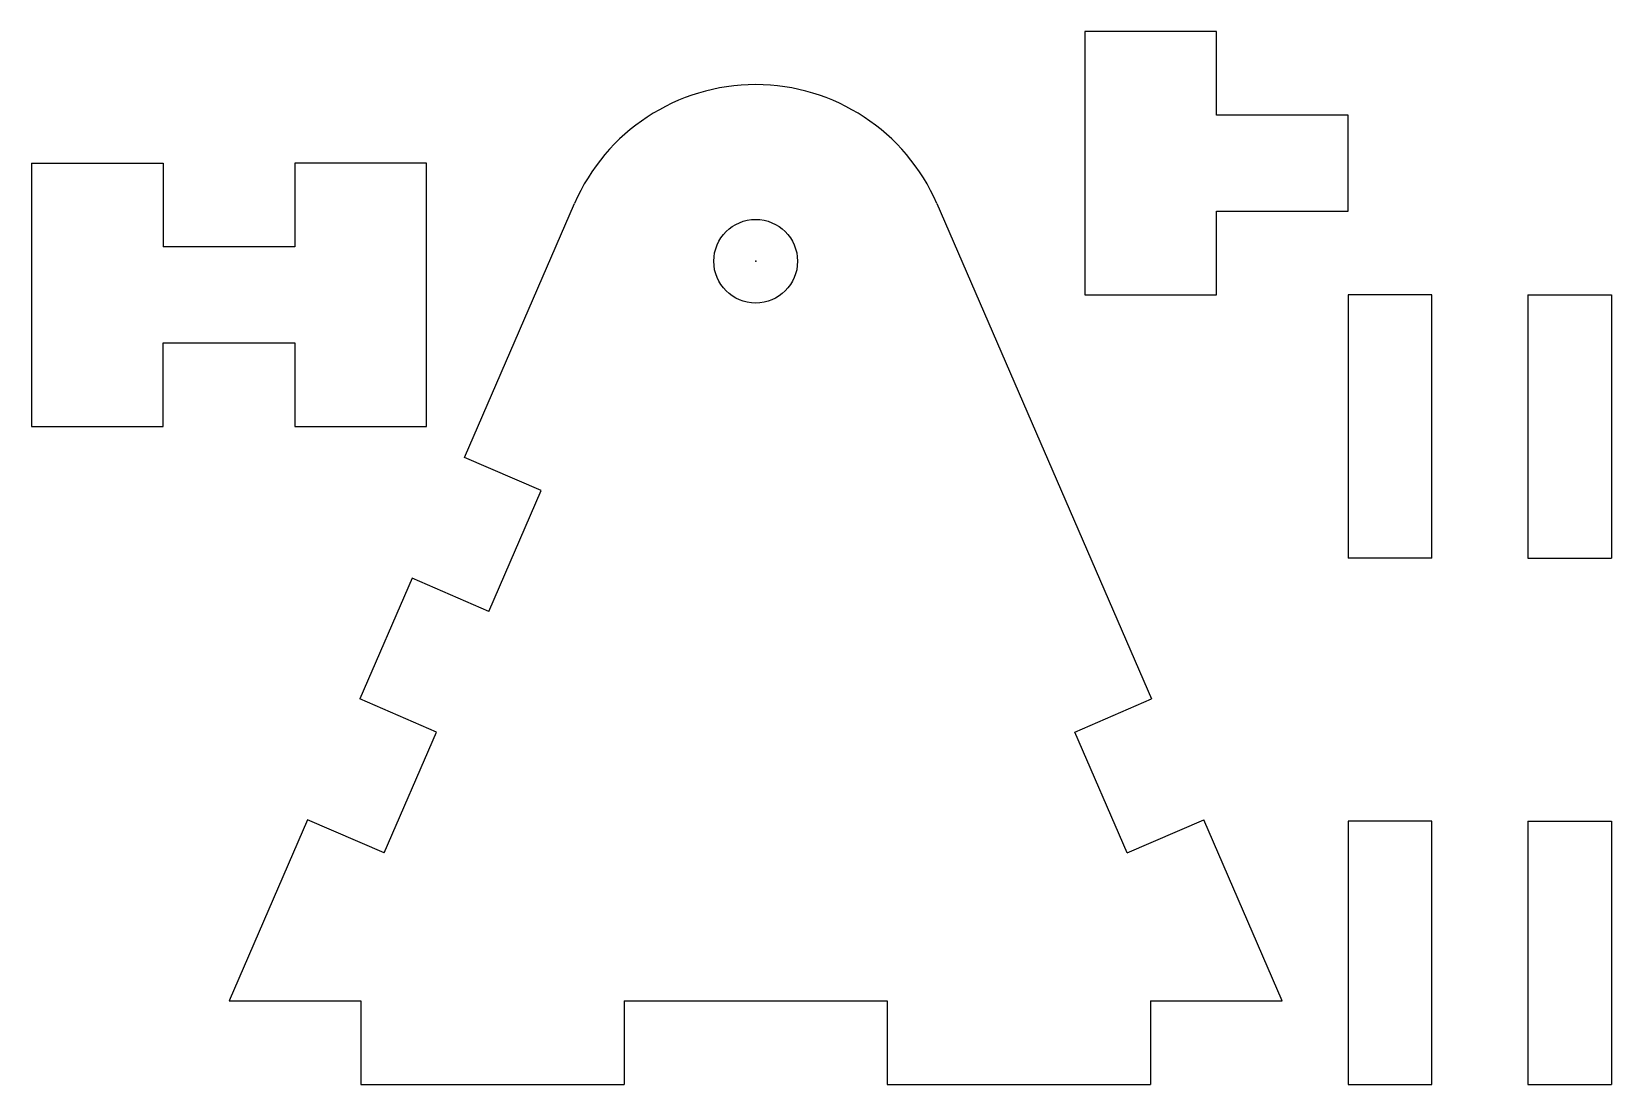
# Model space of a CAD drawing. Header units: millimetres. Extents: x 0 to 120, y 0 to 80.
import ezdxf

# ---------------------------------------------------------------- set-up
doc = ezdxf.new("R2010")
doc.units = ezdxf.units.MM
doc.layers.add('CAD', color=7, linetype='Continuous')

msp = doc.modelspace()

# ---------------------------------------------------------------- linework, layer by layer
at = {"linetype": 'Continuous'}
msp.add_arc((55, 60.97), 15, 23.416, 156.584, dxfattribs=at)
msp.add_point((55, 62.55))
at = {"layer": 'CAD', "linetype": 'Continuous'}
for p, q in [((90, 80), (80, 80)), ((80, 80), (80, 60)), ((90, 73.65), (90, 80)), ((100, 73.65), (90, 73.65)), ((100, 66.35), (100, 73.65)), ((0, 70), (0, 50)), ((0, 70), (10, 70)), ((10, 70), (10, 63.65)), ((30, 70), (20, 70)), ((20, 70), (20, 63.65)), ((30, 50), (30, 70)), ((32.88, 47.64), (41.24, 66.93)), ((68.76, 66.93), (85.06, 29.29)), ((90, 60), (90, 66.35)), ((90, 66.35), (100, 66.35)), ((20, 63.65), (10, 63.65)), ((80, 60), (90, 60)), ((106.35, 60), (100, 60)), ((100, 60), (100, 40)), ((106.35, 40), (106.35, 60)), ((113.65, 60), (113.65, 40)), ((113.65, 60), (120, 60)), ((120, 60), (120, 40)), ((10, 56.35), (20, 56.35)), ((10, 50), (10, 56.35)), ((20, 56.35), (20, 50)), ((0, 50), (10, 50)), ((20, 50), (30, 50)), ((38.71, 45.12), (32.88, 47.64)), ((34.74, 35.94), (38.71, 45.12)), ((106.35, 40), (100, 40)), ((113.65, 40), (120, 40)), ((28.91, 38.47), (24.94, 29.29)), ((34.74, 35.94), (28.91, 38.47)), ((30.76, 26.77), (24.94, 29.29)), ((79.24, 26.77), (85.06, 29.29)), ((26.79, 17.59), (30.76, 26.77)), ((83.21, 17.59), (79.24, 26.77)), ((20.96, 20.11), (15, 6.35)), ((26.79, 17.59), (20.96, 20.11)), ((83.21, 17.59), (89.04, 20.11)), ((95, 6.35), (89.04, 20.11)), ((106.35, 20), (100, 20)), ((100, 20), (100, 0)), ((106.35, 0), (106.35, 20)), ((113.65, 20), (113.65, 0)), ((113.65, 20), (120, 20)), ((120, 20), (120, 0)), ((15, 6.35), (25, 6.35)), ((25, 6.35), (25, 0)), ((45, 6.35), (45, 0)), ((45, 6.35), (65, 6.35)), ((65, 6.35), (65, 0)), ((85, 6.35), (85, 0)), ((85, 6.35), (95, 6.35)), ((25, 0), (45, 0)), ((65, 0), (85, 0)), ((100, 0), (106.35, 0)), ((113.65, 0), (120, 0))]:
    msp.add_line(p, q, dxfattribs=at)
msp.add_circle((55, 62.55), 3.18, dxfattribs=at)

doc.saveas('drawing.dxf')
